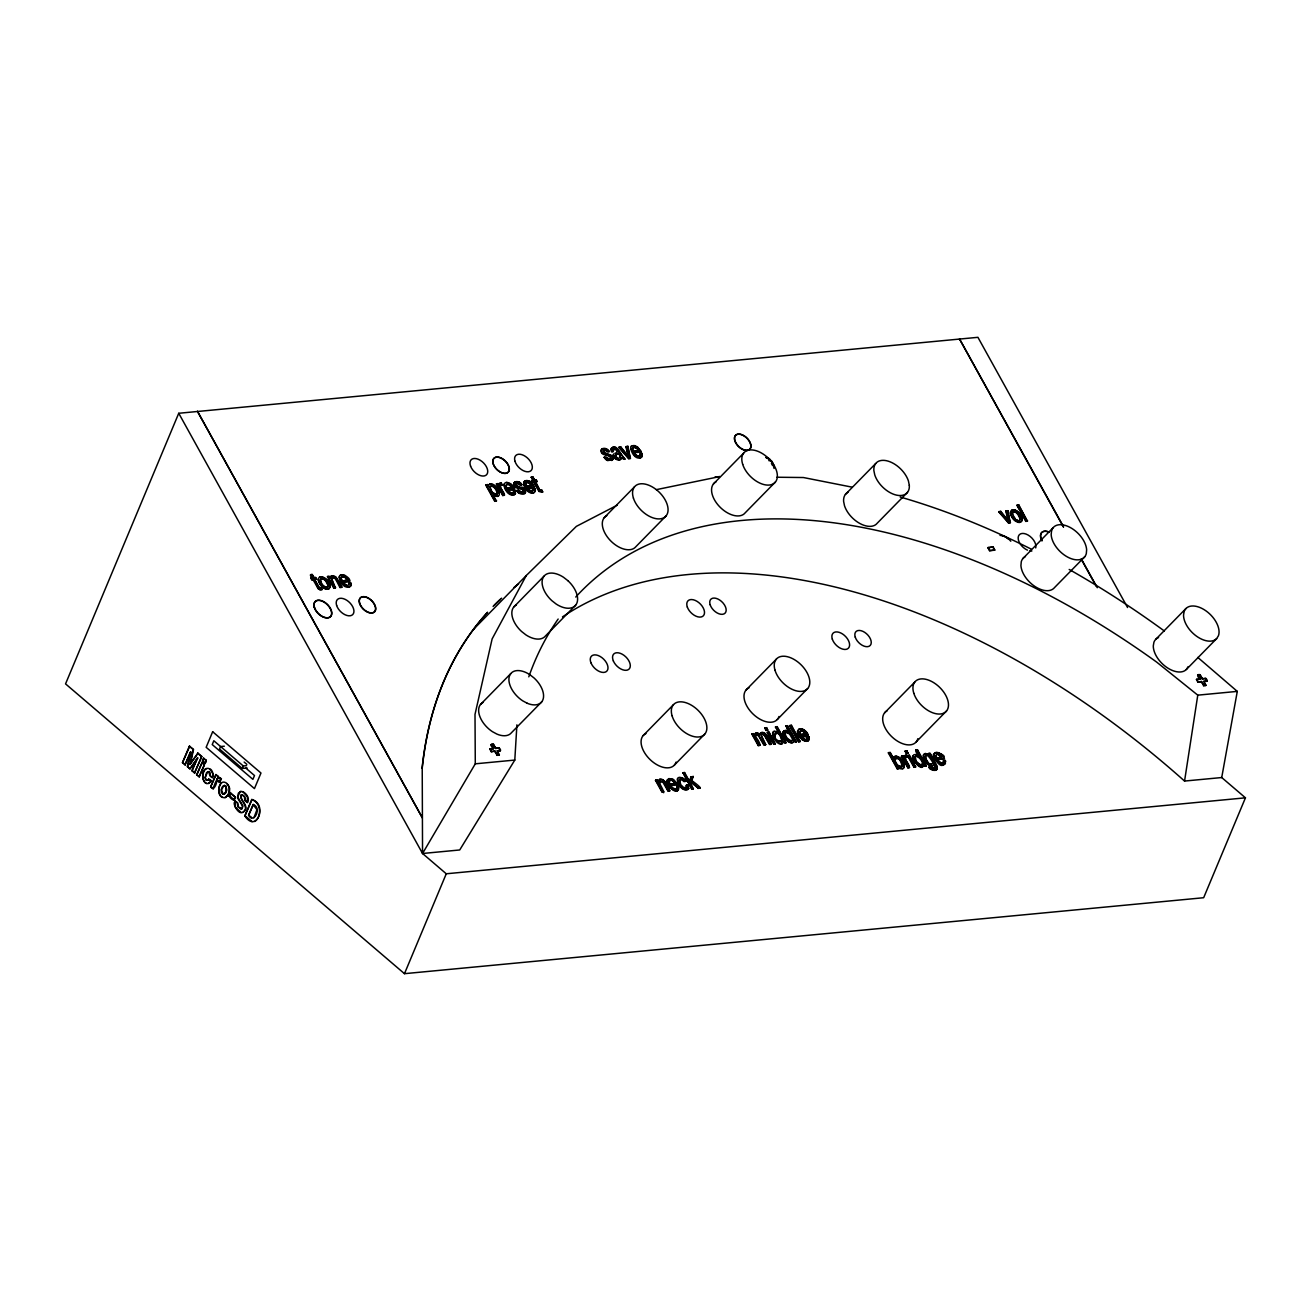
<?xml version="1.0" encoding="UTF-8"?>
<svg xmlns="http://www.w3.org/2000/svg" width="1311" height="1311" viewBox="0 0 1311 1311"><rect width="100%" height="100%" fill="white"/><g stroke="black" fill="none" stroke-linecap="round" stroke-linejoin="round"><path stroke-width="1.5" d="M492.362 484.234C495.755 483.939 501.064 499.589 498.704 491.166C498.098 486.496 489.495 482.415 489.527 484.185M688.537 788.845C683.375 792.794 677.328 784.666 677.377 779.717C676.837 774.162 689.307 780.094 684.178 781.667L681.458 779.471L679.278 780.225L679.459 782.29L680.802 779.078L686.046 781.209M688.095 789.271C682.064 791.697 677.328 782.356 677.607 778.898M253.941 817.736L256.956 809.674L253.072 804.528L248.566 815.327C254.088 824.848 262.233 807.101 253.072 804.528M777.8 731.571L775.62 726.818L777.177 726.671L786.026 742.649L784.65 742.78L783.814 741.256C778.849 752.956 764.706 724.213 778.619 733.062M782.388 743.681C778.111 744.632 772.064 736.471 772.736 732.734M788.96 732.079L785.961 725.835L787.501 725.688L796.367 741.665L794.99 741.797L794.138 740.273C792.45 747.188 781.897 738.273 782.847 732.538C785.092 727.163 794.859 733.439 783.798 730.85M792.729 742.698C788.452 743.648 782.405 735.487 783.06 731.751M922.715 766.788C920.289 770.393 910.047 757.447 913.046 755.841M923.01 766.476C917.52 767.41 912.669 760.544 913.357 755.529M212.169 777.685C215.84 774.244 207.646 767.59 209.645 768.869C213.644 769.541 214.709 781.274 209.957 775.801L208.711 771.818M318.344 579.855C318.409 572.399 331.421 580.036 330.159 587.066C325.849 594.129 317.393 582.346 318.36 578.921M1010.388 513.043C1013.124 503.981 1024.514 517.075 1021.924 521.024C1017.877 526.448 1008.716 515.436 1010.65 511.323M679.754 781.995L681.523 786.026L684.178 788.157L686.292 788.075L686.341 785.338L688.193 784.879L688.242 789.156M686.292 788.075L686.636 785.043M350.447 586.214C345.121 589.983 339.123 582.068 339.188 577.004C339.172 574.579 343.826 573.857 346.104 576.152C359.558 585.345 329.159 581.56 349.824 580.97M349.054 587.181L343.433 584.853L339.188 577.004M515.239 493.952C508.324 499.36 499.917 482.677 506.603 482.432C512.388 482.579 520.303 492.625 507.144 489.691L510.618 493.133L513.289 492.838L510.929 492.821L507.144 489.691M514.764 494.345C508.717 496.705 503.85 487.446 504.243 483.939M534.396 492.477C528.972 495.181 523.663 487.839 523.63 482.874C526.973 474.435 543.147 492.313 526.776 487.823L531.053 491.478L533.413 490.478L533.413 488.642L534.97 488.495L534.577 492.395M533.479 493.051C529.578 493.46 521.778 486.528 524.646 481.17M641.423 457.408C633.541 461.538 628.477 445.527 631.656 446.084M640.489 457.981L634.885 455.654L630.64 447.805M677.033 786.436C677.525 790.828 675.329 785.486 678.59 786.289C678.885 800.005 663.071 781.094 667.479 779.848M677.099 790.844L678.016 790.271C672.363 792.106 666.84 784.732 667.791 779.553M797.645 732.144C799.005 721.443 818.244 740.584 800.824 736.11L805.101 739.765L807.445 738.765L807.461 736.929L809.018 736.782C809.903 748.106 794.384 735.209 797.924 730.358M945.444 763.363L944.33 764.575C947.591 753.841 944.92 771.818 937.791 762.822C920.863 743.583 959.488 758.053 937.021 759.61L940.495 763.051L943.166 762.756L940.806 762.74L937.021 759.61M942.953 764.985C939.332 764.526 932.088 758.119 934.874 752.94M329.127 588.721C331.945 583.379 324.046 576.217 320.064 576.873M774.08 468.469L772.195 461.751L766.214 457.326M350.774 585.706C348.447 588.688 352.462 584.1 350.545 582.625C347.825 581.51 349.218 585.82 348.972 582.772M515.272 493.755L515.338 490.363L514.944 494.263M534.97 488.495L535.38 490.953M642.226 456.507L641.98 453.426L641.587 457.326M678.492 789.877L678.59 786.289M809.248 739.863L809.018 736.782M240.175 791.729L237.684 796.891L242.83 805.855L242.174 808.608L242.469 805.888L237.422 797.776L238.405 793.106L241.011 791.451L239.798 791.762M499.507 483.693L498.95 485.971L499.933 483.218C503.932 482.104 500.31 487.43 500.982 485.234L502.244 484.89M904.066 757.086L904.016 758.25L904.59 755.972M223.525 794.269L221.428 792.827L221.149 789.796L222.46 786.649L224.328 785.551M223.034 794.122L221.526 789.763L223.804 785.748M223.149 794.319L225.951 791.828L225.82 786.01L226.852 790.041L225.525 793.221L223.657 794.286M240.896 795.22C239.569 799.841 250.876 806.888 243.256 812.017C249.959 807.51 239.52 800.48 240.896 795.22L242.846 795.089L244.813 796.809L245.223 800.431L247.664 802.512C250.368 797.547 244.6 790.795 240.65 791.5M611.942 447.756C616.891 443.479 620.972 455.572 625.068 459.03L621.578 457.785C620.857 462.701 611.368 458.719 613.695 453.901M619.71 459.915L615.711 458.637L613.204 454.704M224.525 797.645C215.725 798.284 217.806 780.029 224.804 782.274C226.164 782.405 230.883 786.879 229.523 790.861C231.08 794.155 223.116 798.727 225.508 797.465M222.149 797.121C217.855 794.876 218.167 785.65 221.543 782.864M1127.575 607.534L977.924 337.32L178.738 413.276L422.552 853.494L459.719 849.97L514.797 760.069L516.911 724.836M225.131 797.498C230.392 794.941 229.9 786.354 226.869 783.437M208.908 779.176C206.401 780.881 210.497 777.603 211.186 781.11C202.91 791.254 198.289 766.82 208.662 768.459M206.499 783.454C201.32 781.585 202.074 770.852 206.384 768.607M208.22 779.947L205.925 779.947L204.942 777.718L207.695 771.868M206.597 780.34L205.303 777.685L206.433 772.835M254.744 821.489C261.463 817.064 261.692 802.889 251.712 799.53L244.846 815.966C256.874 834.075 268.034 803.594 251.712 799.53M331.454 578.004L335.354 588.033L333.797 588.18L327.439 576.693L328.864 576.545C330.356 581.002 330.634 574.857 330.339 577.069M340.909 578.38L341.434 577.069C353.937 575.955 340.876 585.476 340.958 577.84M505.702 486.119L506.538 484.464L508.684 484.267L512.142 487.364L506.407 488.2L505.702 486.119L507.488 484.12M529.66 485.988L526.039 486.332L525.875 482.94M526.039 486.332L525.4 483.71M632.656 448.87C634.54 443.249 645.045 454.638 633.049 451.246L632.344 449.181M657.991 782.143L659.351 779.488C664.398 776.931 672.953 792.237 668.053 791.238L663.005 782.372L659.466 781.585M669.249 781.733C671.15 776.112 681.654 787.485 669.642 784.109L668.954 782.028M799.382 732.538L800.218 730.882L802.365 730.686L805.823 733.799L800.087 734.619L799.382 732.538L801.168 730.538M935.579 756.037L937.365 754.038C947.574 756.365 934.579 760.249 935.628 755.497M488.249 485.676L488.134 486.643L488.905 484.66M936.546 769.623L936.578 765.985L929.892 753.596L928.778 753.432L930.204 753.301L936.873 765.673L937.299 768.656C936.021 773.162 925.697 767.64 930.646 766.738L934.071 768.443L928.762 767.197M499.245 485.66L498.098 483.595L496.361 484.038L502.719 495.525C508.455 495.296 497.213 486.873 500.982 485.234M904.328 757.938L903.181 755.857L901.444 756.316L907.802 767.804C913.21 767.541 902.132 757.824 906.065 757.512L907.327 757.168L906.278 755.283L904.295 756.283L905.016 755.48M611.45 448.116L611.434 451.771L612.942 451.623L613.515 449.28C616.694 447.117 618.251 453.082 617.907 451.934M612.942 451.623L613.04 449.706M933.825 763.69L935.333 767.509L933.776 768.754M934.137 763.379L932.809 765.837C926.533 767.656 921.895 755.218 923.468 754.89M898.068 766.886L898.887 768.361L897.199 768.803L888.334 752.825L889.89 752.678L893.233 758.725L893.365 757.84C898.117 752.842 905.327 762.346 904.18 767.377C902.542 771.753 891.562 764.674 902.804 768.688M893.233 758.725L893.365 757.84M212.529 777.652L210.334 775.768L210.153 772.785L208.236 771.671M617.579 454.18L619.038 453.295L620.316 457.162C619.874 459.424 613.171 457.818 615.891 454.622M616.973 457.818L615.514 455.081M924.124 764.362L923.681 765.657L924.124 764.362L924.96 765.886L926.336 765.755L917.487 749.777C910.817 748.581 926.238 764.772 915.947 749.908M241.978 794.925L244.452 796.859L244.846 800.464L247.287 802.545L247.402 796.793L242.912 791.729M562.468 616.891A612.04 363.753 44.4 0 1 1184.554 781.061L1197.779 695.158L1156.646 662.088A612.008 363.737 44.4 0 0 575.742 597.046M688.521 788.583L688.193 784.879M243.256 812.017C237.717 816.606 229.458 797.334 237.701 802.84L238.209 806.74L241.371 808.887L237.832 806.773L237.324 802.873L234.866 800.775M240.978 812.296L235.341 807.134L235.243 800.742M755.611 736.733C753.317 733.881 763.789 746.369 758.217 745.566L751.858 734.078L753.284 733.947L754.186 735.569L755.562 733.226C757.742 731.62 761.052 736.307 759.102 733.816M754.186 735.569L754.333 734.619M619.038 453.295L620.316 457.162M613.22 449.575C620.89 449.312 614.81 454.753 614.99 453.245M178.738 413.276L65.55 683.883L404.476 973.68L1203.662 897.724L1245.45 797.825L1221.721 777.538L1237.289 691.389L1197.812 657.434M925.107 756.758C927.582 751.908 933.203 759.462 932.973 762.641C926.959 772.064 919.896 741.551 932.973 762.641M496.59 494.476L492.035 492.215L489.904 486.545M895.61 758.119L894.659 759.135C898.051 755.398 904.311 763.477 901.755 766.771C887.809 763.641 899.28 750.105 902.034 766.345M781.979 741.321C777.751 722.722 767.918 742.387 782.028 741.436M782.29 741.01C777.898 722.214 768.361 742.419 782.29 741.01L781.34 742.026M792.434 739.781C795.777 735.225 779.439 725.835 787.321 738.486C797.858 744.681 781.536 738.552 785.518 732.374L789.533 733.931L792.729 739.47M921.961 764.821C926.664 760.364 911.309 752.629 919.519 758.02C928.499 768.607 913.964 765.214 915.225 756.906M523.122 491.92L521.09 492.084L518.648 490.134C513.256 491.641 525.858 497.688 525.629 491.33C525.809 484.873 513.699 489.101 516.436 483.398L521.811 484.709C520.828 480.924 512.748 480.072 513.879 484.906C514.715 490.183 523.253 486.823 523.335 491.789M518.828 486.594L516.534 485.676L515.977 483.808M612.516 459.669C614.826 452.656 600.864 455.687 603.814 450.181L609.189 451.492C608.124 448.1 601.307 446.674 601.077 451C601.323 456.933 610.516 453.524 610.713 458.588M612.171 460.161C616.662 453.213 602.077 455.212 603.814 450.181M934.759 768.312L935.644 767.197L934.464 763.969M320.769 581.215C319.704 584.526 326.472 588.885 327.455 587.164C323.555 587.705 319.769 582.248 320.933 578.774M1020.171 519.664C1019.811 518.14 1017.926 512.372 1014.337 511.864C1011.584 511.093 1012.879 517.173 1012.403 512.683C1017.238 507.996 1022.908 521.516 1018.614 520.795L1015.91 519.795L1013.354 516.6M349.136 583.821C349.48 586.804 343.875 584.968 342.646 581.642M513.781 490.511L513.47 492.641L513.781 490.511L515.338 490.363M533.413 488.642L533.413 490.478M640.423 453.573L640.112 455.704L640.423 453.573L641.98 453.426M807.461 736.929L807.445 738.765M943.658 760.429L943.346 762.56L943.658 760.429L945.215 760.282M187.244 766.722L190.75 751.973L187.62 766.689L190.161 768.869L197.699 757.922L189.784 768.901L187.62 766.689M321.064 578.806C325.357 577.758 327.783 584.804 328.143 586.476C328.569 583.034 324.489 576.611 320.638 579.069M920.093 764.755L915.799 761.085L915.488 756.463M197.338 757.955L191.98 770.77L194.52 772.949L201.763 756.463L197.945 753.186L189.915 764.46L193.159 749.45L189.358 746.205L182.475 762.658L185.031 764.821L190.75 751.973M190.292 764.411L193.52 749.417L189.358 746.205M496.967 494.083C497.557 490.724 493.149 484.136 489.593 486.856C493.051 483.185 499.18 491.183 496.689 494.509M613.237 451.312L611.729 451.459L610.828 448.886M932.809 765.837C929.057 766.066 922.583 759.905 923.763 754.579M523.646 491.494L522.81 492.231C526.35 486.823 509.848 488.774 514.944 481.891M612.466 459.85L607.501 460.603L604.142 457.375L610.189 459.03C613.679 453.508 597.98 455.966 602.028 448.985L605.797 448.919L609.189 451.492M759.692 734.848C762.953 725.606 775.211 745.812 769.524 744.501L764.477 735.618L762.363 734.144L764.788 735.307L769.819 744.189L771.376 744.042M760.003 734.537L760.593 733.046M899.444 757.578L903.377 763.543L904.18 767.377M330.388 576.611L333.617 575.693L336.124 577.184L341.86 587.131L340.319 587.279C340.418 583.805 333.24 574.267 331.322 578.495M659.072 782.454C669.757 801.3 658.745 789.779 659.499 781.651M689.947 780.487L690.897 776.981L693.191 776.473C686.194 784.519 713.135 795.826 692.011 780.766M689.471 782.225L691.208 776.669M499.36 494.362C499.294 498.18 490.822 494.952 497.787 496.427M691.7 781.077L693.191 776.473M691.503 782.175L690.963 784.076L693.142 788.861L690.668 784.388L691.503 782.175L698.239 788.091L700.156 787.911M350.463 586.017L350.955 585.083M522.073 487.266L525.449 492.575M182.475 762.658L189.734 746.172M185.031 764.821L190.39 752.022M191.98 770.77L197.699 757.922M194.52 772.949L201.763 756.463M196.617 774.735L202.091 762.527L204.467 764.559L199.37 776.735L196.617 774.735L199.37 776.735M202.32 761.117L203.5 758.299L206.237 760.298C206.368 767.246 199.092 757.365 205.057 763.117M196.994 774.703L202.091 762.527M202.697 761.085L203.877 758.266M198.993 776.767L204.467 764.559M204.696 763.149L206.237 760.298M213.07 788.796C220.461 766.919 215.627 795.416 210.694 786.78L215.791 774.588L218.527 776.587L217.151 779.013L218.527 776.587M210.694 786.78L216.151 774.555M219.724 782.077C224.853 773.572 215.578 784.437 220.084 782.028M228.966 796.056L230.605 792.991L235.21 796.924C234.882 806.806 222.591 787.747 233.948 799.972M229.343 796.023L230.605 792.991M224.328 746.205L220.576 746.549L219.543 749.04L242.273 768.459L243.305 765.985L246.566 765.673M233.571 800.005L235.21 796.924M244.846 815.966L252.089 799.497M248.566 815.327L253.449 804.479M404.476 973.68L446.264 873.782L1245.45 797.825M621.578 457.785L621.201 458.604M761.298 734.75L762.363 734.144M755.283 736.028L756.709 734.684L758.381 735.16L764.166 744.73L765.739 744.582L761.232 735.176M923.321 766.361L923.976 765.362M617.235 505.177L576.365 526.366L526.285 575.529L492.133 638.899L475.008 714.38L475.287 763.821L422.552 853.494L446.264 873.782M792.631 740.027L791.664 741.043M208.482 783.503L211.186 781.11M1158.563 637.523A21.484 12.766 44.4 0 0 1153.926 642.226L1153.287 645.913A21.484 12.766 44.4 0 0 1166.348 667.102A21.484 12.766 44.4 0 0 1186.373 669.479L1188.176 666.611M1216.624 638.637L1218.427 635.769A21.484 12.766 44.4 0 0 1206.005 610.893A21.484 12.766 44.4 0 0 1184.177 611.368L1183.538 615.072A21.484 12.766 44.4 0 0 1196.599 636.245A21.484 12.766 44.4 0 0 1216.624 638.637L1186.373 669.479M189.915 764.46L197.945 753.186M341.745 576.725L341.139 577.381L342.679 576.381M526.17 482.595L525.58 483.251L527.12 482.251L529.595 483.054L531.463 485.807M632.59 448.165L634.131 447.182M669.184 781.028L670.74 780.045M632.033 446.002L634.655 445.576L637.556 446.936L641.276 451.754C630.444 449.067 633.688 456.834 639.637 456.212L640.423 455.392M667.955 779.258L672.723 778.931L677.885 784.617C667.053 781.93 670.282 789.697 676.23 789.058L677.017 788.255M310.756 574.66C316.312 582.74 306.823 573.644 312.297 574.513L314.05 577.676L315.656 577.528L316.475 579.02L314.574 579.478L319.261 587.852L314.574 579.478M310.461 574.972L312.297 574.513M319.556 587.541L322.211 589.36C315.64 591.687 317.115 578.085 311.707 579.741L310.887 578.266L312.51 577.823M311.707 579.741L313.329 579.315M312.002 574.824L314.05 577.676M313.755 577.987L315.656 577.528M318.573 580.953L318.655 579.56M320.359 579.495L321.359 578.495M319.015 582.182L318.868 580.642M319.704 583.559L319.327 581.871M327.439 576.693L329.176 576.25L330.241 578.167M320.539 584.919L319.999 583.248M331.306 575.824L335.829 577.495L341.86 587.131M322.211 589.36L319.851 589.901L318.688 588.754M321.424 586.115L320.834 584.608M320.671 587.984L321.359 587.82M322.375 587.131L326.783 588.983L329.422 588.41M331.159 578.298L332.125 577.381M331.421 577.922L332.65 577.25M331.322 579.101L335.354 588.033M332.339 577.561L333.568 577.332M333.256 577.643L334.452 577.725M341.548 587.443L340.008 587.59L335.255 578.413M340.204 575.283L340.893 574.89M341.794 574.693L340.598 575.201M343.203 574.775L349.529 581.265M340.991 579.003L341.204 578.069M342.384 576.693L343.875 576.529M333.797 588.18L335.665 587.721M343.58 576.84L345.17 577.168M347.284 579.495L346.35 578.2M343.548 583.034L346.12 585.083M348.677 583.084L350.545 582.625M350.84 583.542L350.234 582.936M493.002 495.181L496.328 501.163L494.755 501.31L485.742 485.037L487.479 484.595L488.446 486.332M485.742 485.037L487.479 484.595M489.232 484.496L490.396 483.972M491.379 483.988L490.101 484.283M490.019 488.577L492.395 493.264L495.394 494.591M496.361 484.038L498.098 483.595M499.638 483.513L500.573 483.005M500.261 483.317L501.195 483.022M500.425 487.168L504.293 495.378M506.603 482.432L510.602 484.185L514.322 489.003M496.017 494.624L497 494.198M496.279 494.788L497.262 493.772M505.8 486.742L506.013 485.807M507.193 484.431L508.684 484.267M506.407 488.2L512.142 487.364M508.373 484.578L509.963 484.923M494.755 501.31L496.623 500.851M514.174 482.563L516.042 481.809M511.831 487.676L511.159 485.939M502.719 495.525L504.588 495.066M516.141 483.71L517.222 483.202M518.73 481.825L521.811 484.709M516.927 483.513L518.124 483.235M517.829 483.546L518.91 483.53M521.499 485.004L519.861 485.168L519.598 484.07M524.334 481.465L525.334 480.76M525.023 481.071L526.235 480.563M516.763 490.593L518.648 490.134M525.924 480.875L527.645 480.645M533.135 480.252L531.381 477.089L532.921 476.942L534.675 480.105L536.281 479.957L537.1 481.448L535.199 481.907L539.87 490.281L541.984 490.265L542.525 492.1L539.001 491.51L533.643 482.055L531.512 480.695L533.135 480.252L531.381 477.089M514.469 494.657L515.567 493.444M517.337 491.494L517.058 490.281M525.875 482.907L527.12 482.251M517.96 492.28L517.632 491.183M531.07 477.401L532.921 476.942M521.09 492.084L519.369 491.035M527.333 480.957L529.103 481.137M526.825 482.563L528.317 482.399M518.615 492.92L524.793 493.362M528.005 482.71L529.595 483.054M528.808 481.448L530.545 482.022M526.776 487.823L534.265 486.84M532.332 482.186L533.954 481.743L539.313 491.199L542.836 491.789M531.709 485.365L530.791 484.087M533.97 487.135L531.856 483.218M532.61 477.253L534.675 480.105M534.364 480.416L536.281 479.957M527.694 489.216L527.088 487.512M535.199 481.907L537.1 481.448M528.644 490.232L531.824 491.51M539.87 490.281L535.494 481.596M540.181 490.576L541.984 490.265M601.225 449.82L602.323 448.673M603.044 450.918L604.6 449.984M604.305 450.296L605.502 450.017M605.207 450.329L606.288 450.312M608.878 451.803L607.239 451.951L606.977 450.853M611.647 448.067L612.63 447.51M612.319 447.821L613.482 447.362M604.142 457.375L606.026 456.916L608.468 458.883L610.5 458.719M615.203 447.412L613.187 447.674M604.715 458.293L604.437 457.064M615.973 447.608L624.757 459.342L621.283 458.096M605.338 459.063L605.01 457.981M605.993 459.719L611.942 460.227M618.808 447.477L620.857 447.018L628.313 456.392L625.904 446.805L627.953 446.33L630.28 458.489L628.592 458.653L618.808 447.477L620.857 447.018M615.22 455.392L616.416 454.327L615.58 454.933M611.647 460.538L612.827 459.358M625.904 446.805L627.953 446.33M633.246 445.494L637.244 447.248L641.276 451.754M632.41 448.624L633.18 447.526M633.836 447.493L635.327 447.33M633.049 451.246L638.785 450.427M635.016 447.641L636.605 447.969M628.592 458.653L630.591 458.178M638.736 450.296L637.801 449.001M634.704 454.147L634.098 452.442M635.655 455.163L639.637 456.212M473.5 629.362L526.285 575.529M513.748 607.026L543.999 576.168M604.224 517.681L634.475 486.84M575.693 605.141L545.442 635.982A21.484 12.766 44.4 0 1 525.94 634.901L521.581 631.492A21.484 12.766 44.4 0 1 516.37 604.928M480.531 704.449L510.766 673.608M666.135 515.829L635.884 546.671A21.484 12.766 44.4 0 1 610.025 540.181A21.484 12.766 44.4 0 1 606.846 515.6M713.479 483.89L743.73 453.032M765.903 457.637L767.263 457.539M766.951 457.85L768.295 457.981M768 458.293L769.328 458.637M769.033 458.948L770.344 459.489M491.297 744.468C498.409 754.759 486.25 742.714 493.51 744.255L495.722 748.253L499.098 747.925C504.538 752.629 491.51 750.777 500.54 750.548M769.229 460.948L768.836 460.014M774.145 465.7L771.294 460.522M490.986 744.779L493.51 744.255M497.164 750.859L499.376 754.857L497.164 755.054L494.952 751.072L491.264 751.711L489.822 749.089L493.51 748.466M491.264 751.711L494.952 751.072M493.215 744.566L495.722 748.253M541.705 701.877L511.454 732.718A20.976 12.471 44.4 0 1 496.951 734.111L492.428 731.669A20.976 12.471 44.4 0 1 483.071 702.401M495.411 748.565L499.098 747.925M494.657 751.383L497.164 755.054M496.853 755.365L499.376 754.857M775.424 481.989L745.172 512.83A21.484 12.766 44.4 0 1 719.313 506.39A21.484 12.766 44.4 0 1 716.085 481.792M845.431 494.394L875.666 463.553M643.242 735.504L673.493 704.646M907.507 492.33L877.256 523.171A21.484 12.766 44.4 0 1 860.163 523.646A21.484 12.766 44.4 0 1 844.513 505.784L843.612 501.392A21.484 12.766 44.4 0 1 848.004 492.264M663.415 791.68L661.842 791.828L655.484 780.34L657.221 779.898L658.286 781.831M657.221 779.898L655.484 780.34M746.188 689.881L776.44 659.04M659.351 779.488L660.269 779.258M674.428 765.05L704.679 734.193M660.17 781.028L659.204 781.962C663.858 777.898 666.512 788.861 668.364 790.926L669.905 790.779M661.662 779.357L663.612 780.324M664.169 780.832L669.593 791.09M668.938 778.537L673.854 780.111L677.885 784.617M669.003 781.487L669.79 780.373M670.429 780.34L671.92 780.176M661.842 791.828L663.71 791.369M669.642 784.109L675.378 783.29M671.625 780.487L673.215 780.832M675.083 783.601L674.411 781.864M693.142 788.861L691.602 788.993L683.047 772.703L684.588 772.556L689.766 781.93M679 777.587L682.884 778.521L685.751 781.52M682.736 773.015L684.588 772.556M671.298 786.993L670.691 785.305M679.278 780.225L680.245 779.209M672.264 788.026L676.23 789.058M682.162 786.764L681.835 785.731M682.834 787.354L686.587 787.764M687.8 789.583L688.832 788.272M691.602 788.993L693.437 788.55M691.192 782.487L698.239 788.091M751.858 734.078L753.579 733.636L754.48 735.258M755.562 733.226L758.2 733.308M756.709 734.684L758.84 736.159L763.871 745.041L765.739 744.582M764.772 728.129L766.624 727.671L767.607 730.276L766.05 730.424L764.772 728.129L766.624 727.671M760.872 732.98L762.019 732.488M761.707 732.8L763.33 732.587M766.05 730.424L767.902 729.965M763.018 732.882L763.952 732.8M761.265 736.192L765.427 744.894M777.341 719.477L807.592 688.619M764.559 733.111L763.641 733.095M765.132 733.537L771.081 744.353M767.279 732.62L769.115 732.161L775.178 743.96L773.637 744.107L767.279 732.62L769.115 732.161M758.217 745.566L760.085 745.123M775.325 727.113L777.177 726.671M774.096 731.456L777.931 732.03M774.604 734.094L775.588 733.078M785.666 726.13L787.501 725.688M998.72 511.847L1000.768 511.372L1008.241 520.746L1005.816 511.159L1007.88 510.684L1010.207 522.843L1008.503 523.007L998.72 511.847L1000.768 511.372M789.599 725.77L791.467 725.311L800.021 741.6L798.448 741.747L789.599 725.77L791.467 725.311M773.637 744.107L775.489 743.648M784.945 733.128L785.928 732.095M1005.816 511.159L1007.88 510.684M1011.42 510.438L1012.108 510.045M1016.943 505.374L1018.811 504.932L1027.365 521.221L1025.792 521.368L1016.943 505.374L1018.811 504.932M784.65 742.78L786.026 742.649M1011.797 510.356L1013.01 509.864M798.694 729.457L799.382 729.047M1012.715 510.159L1014.058 509.864M1010.601 514.141L1010.683 512.748M799.071 729.358L800.284 728.85M1012.403 512.683L1013.387 511.683M1013.764 510.176L1015.107 510.094M1011.043 515.37L1010.896 513.83M799.972 729.162L801.693 728.932M1014.796 510.405L1016.14 510.52M797.858 733.242L797.957 731.833M798.301 734.455L798.153 732.931M799.481 733.16L799.694 732.226M801.382 729.244L803.151 729.424M1011.731 516.747L1011.355 515.059M1015.845 510.831L1017.189 511.175M800.874 730.85L802.365 730.686M798.956 735.815L798.596 734.16M800.087 734.619L805.511 734.094M1012.567 518.107L1012.043 516.436M1016.877 511.487L1018.188 512.027M802.053 730.997L803.643 731.341M802.856 729.735L804.593 730.309M1008.503 523.007L1010.502 522.532M794.99 741.797L796.367 741.665M1022.006 518.238L1019.139 513.076M799.776 737.143L799.268 735.504M800.824 736.11L808.313 735.127M1013.452 519.303L1012.862 517.796M1014.567 518.435L1012.813 514.404M805.462 733.963L804.839 732.374M808.002 735.422L805.888 731.505M1015.222 519.172L1014.878 518.124M800.66 738.306L800.087 736.831M1014.403 520.32L1020.466 522.302M801.742 737.503L801.136 735.799M987.888 547.719L993.246 546.933L994.59 550.194L989.526 550.686L987.888 547.719L993.246 546.933M1015.91 519.795L1018.614 520.795M798.448 741.747L800.316 741.289M801.611 739.322C802.496 741.092 809.608 740.961 808.15 741.076M802.693 738.519L805.872 739.797M989.526 550.686L994.885 549.883M1022.203 519.32L1022.187 520.254M1025.792 521.368L1027.66 520.909M1022.809 558.633L1053.061 527.792M884.597 712.823L914.849 681.982M888.334 752.825L890.185 752.367L893.545 758.413M1084.754 556.749L1054.503 587.59A21.484 12.766 44.4 0 1 1035.018 586.509A21.484 12.766 44.4 0 1 1020.925 565.565L1021.269 561.714A21.484 12.766 44.4 0 1 1025.431 556.536M894.036 756.873L894.643 756.447M894.348 756.758L895.495 756.25M895.2 756.545L896.478 756.25M896.167 756.562L897.461 756.48M898.445 756.922L897.15 756.791M895.085 760.855L897.101 764.493M905.082 751.236L906.95 750.777L907.917 753.383L906.36 753.53L905.082 751.236L906.95 750.777M916.291 741.797L946.542 710.939M901.444 756.316L903.181 755.857M906.36 753.53L908.228 753.071M904.705 755.791L905.655 755.283M906.278 755.283L905.344 755.595M897.756 765.231L898.445 765.853M907.589 755.726L909.441 755.267L915.504 767.066L913.964 767.214L907.589 755.726L909.441 755.267M906.065 757.512L907.327 757.168M905.491 759.446L909.359 767.656M899.133 766.345L902.05 766.476M897.199 768.803L898.887 768.361M915.652 750.22L917.487 749.777M901.345 767.05L902.329 766.05M919.24 755.857C914.209 753.563 913.456 754.317 918.929 756.168M914.914 757.201L915.914 756.185L915.193 756.775M907.802 767.804L909.67 767.345M928.598 754.284C921.551 752.76 927.795 753.694 929.401 755.398M913.964 767.214L915.799 766.755M925.222 756.201L926.172 755.185M925.156 757.447L925.419 756.447M925.353 758.233L925.468 757.135M921.649 765.132L922.6 764.116M934.579 753.251L935.562 752.547M935.267 752.858L936.464 752.35M927.418 761.937L925.664 757.922M928.057 762.691L927.713 761.642M936.169 752.661L937.873 752.432M923.829 764.674L924.96 765.886M937.365 754.038L941.708 757.594L936.267 758.119M924.665 766.198L926.336 765.755M928.745 763.313L931.384 764.313M935.661 756.66L935.874 755.726M937.578 752.743L939.348 752.924M939.037 753.235L940.774 753.809M929.302 767.951L929.057 766.886M942.92 756.791L942.085 755.005M929.909 768.607L933.203 769.901L936.857 769.311M1155.728 639.358L1185.98 608.501M1197.926 674.919C1205.038 685.211 1192.879 673.166 1200.139 674.706L1202.351 678.705L1205.727 678.377C1211.167 683.08 1198.123 681.228 1207.169 680.999M1197.615 675.231L1200.139 674.706M1203.793 681.31L1206.005 685.292L1203.793 685.506L1201.581 681.523L1197.893 682.162L1196.451 679.54L1200.139 678.918M1197.893 682.162L1201.581 681.523M1199.827 675.018L1202.351 678.705M1202.04 679.016L1205.727 678.377M1201.286 681.835L1203.793 685.506M1203.482 685.817L1206.005 685.292M610.189 459.03L611.008 458.276M217.151 779.013L219.379 777.964L221.428 778.832M923.878 754.284L924.796 753.579M760.298 733.357L761.183 732.669M913.472 755.251L914.423 754.562M208.154 771.671L207.318 771.9L209.088 771.786M240.995 808.92L242.174 808.608M616.121 454.638L617.874 453.868M715.036 477.024L719.739 476.581L656.369 489.642M915.602 756.496L916.471 756.054M633.803 452.754L640.981 452.066M640.129 453.885L641.685 453.737M531.512 480.695L532.823 480.563M526.334 486.02L531.774 485.512M507.455 489.38L514.633 488.708M513.47 490.822L515.043 490.675M533.118 488.954L534.675 488.806M310.887 578.266L312.215 578.135M314.869 579.167L316.475 579.02M242.273 768.459L247.156 768M1196.451 679.54L1199.827 679.229M489.822 749.089L493.198 748.778M219.379 777.964L220.297 778.062M219.937 778.095L221.149 778.554M223.427 785.797L224.836 785.535L223.952 785.584M475.287 763.821L514.797 760.069M1197.779 695.158L1237.289 691.389M807.15 737.241L808.723 737.093M222.657 794.155L224.558 794.056M250.843 817.277L251.548 817.769M690.897 776.981L692.896 776.784M250.975 821.047L252.187 821.604M937.316 759.298L944.494 758.627M670.396 785.6L677.574 784.928M943.346 760.741L944.903 760.593M686.341 785.338L687.898 785.191M676.722 786.731L678.279 786.584M697.927 788.403L699.845 788.222M1184.554 781.061L1221.721 777.538M207.777 771.704L208.613 771.638M776.899 477.237L803.43 477.532L851.74 487.086M217.151 780.7L218.396 780.7M224.46 785.568L225.82 786.01M493.313 494.87L494.362 495.558M251.351 821.014L245.206 815.934M244.157 762.068L246.845 764.362M243.305 765.985L213.824 740.748L212.235 744.582L252.892 779.357L254.498 775.538L245.845 768.131M197.568 753.219L201.402 756.496M203.5 758.299L205.876 760.331M201.714 762.56L204.09 764.592M215.791 774.588L218.15 776.62M230.228 793.024L234.849 796.957M208.531 779.209L210.809 781.143M248.926 815.295L251.22 817.245M182.852 762.625L185.392 764.788M192.34 770.737L194.88 772.916M211.055 786.731L213.431 788.763M636.31 448.28L637.507 449.312M529.3 483.349L530.496 484.382M803.348 731.636L804.528 732.669M509.668 485.217L510.848 486.25M672.904 781.143L674.1 782.175M344.859 577.479L346.055 578.512M940.479 754.104L941.79 755.3M804.282 730.62L805.593 731.8M530.234 482.333L531.545 483.53M634.999 453.835L635.966 454.851M802.037 737.192L803.004 738.208M527.989 488.905L528.956 489.921M671.609 786.698L672.559 787.714M800.955 738.011L801.906 739.011M1013.764 518.992L1014.698 520.008M321.719 585.804L322.67 586.82M1017.893 512.339L1018.844 513.371M770.032 459.8L770.999 460.833M999.031 511.536L1008.814 522.696M619.103 447.182L628.887 458.342M1000.473 511.667L1006.946 519.238M620.545 447.313L627.019 454.884M518.337 490.429L519.058 491.346M318.393 589.065L313.034 579.626M1205.415 678.688L1206.874 681.31M1204.235 682.949L1205.694 685.604M1196.746 679.229L1198.188 681.851M1063.582 526.858L959.488 338.926L1063.418 527.022M1081.411 559.076L1097.274 587.721M1081.264 559.24L1096.127 586.083M1018.5 505.227L1027.365 521.221M1017.254 505.079L1026.103 521.057M992.951 547.244L994.59 550.194M988.199 547.408L989.838 550.374M928.778 753.432L929.696 755.103M917.192 750.072L926.041 766.066M906.655 751.072L907.917 753.383M909.146 755.578L915.504 767.066M905.393 750.924L906.671 753.219M907.9 755.415L914.259 766.902M902.869 756.168L904.016 758.25M901.739 756.005L908.113 767.492M897.773 767.197L898.592 768.672M888.645 752.514L897.494 768.492M791.156 725.622L800.021 741.6M789.91 725.458L798.76 741.436M787.206 725.983L796.056 741.977M785.961 725.835L789.255 731.767M776.866 726.966L785.715 742.96M775.62 726.818L778.914 732.751M766.329 727.982L767.607 730.276M768.82 732.472L775.178 743.96M765.067 727.818L766.345 730.112M767.574 732.308L773.932 743.796M755.775 738.208L759.774 745.418M752.153 733.783L758.512 745.271M535.97 480.268L536.805 481.76M541.672 490.56L542.525 492.1M531.807 480.383L532.643 481.874M684.293 772.867L688.603 780.668M683.047 772.703L691.897 788.698M500.9 483.317L501.933 485.201M497.787 483.89L498.95 485.971M496.656 483.726L503.031 495.214M655.795 780.029L662.153 791.516M493.837 496.672L496.328 501.163M487.184 484.906L488.134 486.643M486.053 484.726L495.066 501.015M498.803 748.237L500.245 750.859M497.606 752.498L499.065 755.152M490.117 748.794L491.559 751.4M327.734 576.381L334.108 587.869M315.361 577.84L316.18 579.331M321.064 588.131L321.916 589.671M311.199 577.954L312.018 579.446M771.425 463.275L772.228 465.11M935.972 756.349L936.578 757.807M799.776 732.849L800.382 734.307M632.738 449.493L633.344 450.951M669.347 782.339L669.954 783.798M506.095 486.43L506.701 487.889M341.302 578.692L341.909 580.15M1006.127 510.864L1008.536 520.434M626.216 446.494L628.625 456.081M1007.569 510.995L1009.765 520.877M627.658 446.641L630.28 458.489M422.552 853.494L422.224 768.213A652.19 387.63 44.4 0 1 487.577 612.319M528.792 676.837A612.008 363.737 44.4 0 1 558.158 619.038M900.165 497A652.19 387.63 44.4 0 1 1031.216 549.129M1069.186 569.449A652.19 387.63 44.4 0 1 1164.315 630.968M1031.888 550.981A10.75 6.391 44.4 0 1 1029.79 550.866M1027.513 550.161A10.75 6.391 44.4 0 1 1018.155 537.756A10.75 6.391 44.4 0 1 1028.086 535.035A10.75 6.391 44.4 0 1 1035.723 547.916M917.831 738.716A21.484 12.766 44.4 0 1 892.43 737.306A21.484 12.766 44.4 0 1 887.219 710.726M676.099 762.068A21.484 12.766 44.4 0 1 650.338 759.823A21.484 12.766 44.4 0 1 645.962 733.537M493.1 606.452A652.19 387.63 44.4 0 1 500.278 599.406M513.961 587.508A652.19 387.63 44.4 0 1 517.124 585.017M1001.965 535.675A10.75 6.391 44.4 0 1 1008.733 539.329M779.013 716.494A21.484 12.766 44.4 0 1 753.235 714.2A21.484 12.766 44.4 0 1 748.925 687.914M422.076 768.361A652.19 387.63 44.4 0 1 487.43 612.466M494.345 605.174A652.19 387.63 44.4 0 1 501.605 598.177M515.387 586.41A652.19 387.63 44.4 0 1 518.566 583.952M1042.048 540.64A10.75 6.391 44.4 0 1 1048.997 531.987M1041.901 540.804A10.75 6.391 44.4 0 1 1048.833 532.135M1000.014 535.412A10.75 6.391 44.4 0 1 1010.797 541.23M1051.52 530.873L1051.176 534.724A21.484 12.766 44.4 0 0 1067.564 557.044A21.484 12.766 44.4 0 0 1086.295 553.668L1086.639 549.817A21.484 12.766 44.4 0 0 1070.251 527.497A21.484 12.766 44.4 0 0 1051.52 530.873M212.661 731.735L206.155 747.303L254.449 788.599L260.971 773.031L212.661 731.735M197.486 411.359L422.339 817.818L197.486 411.359M527.202 703.253L522.679 700.811A20.976 12.471 44.4 0 1 509.274 676.607A20.976 12.471 44.4 0 1 529.808 674.657L534.069 677.984A20.976 12.471 44.4 0 1 543.213 698.861A20.976 12.471 44.4 0 1 527.202 703.253M567.86 580.658L563.484 577.25A21.484 12.766 44.4 0 0 543.082 577.61A21.484 12.766 44.4 0 0 551.833 600.651L556.192 604.06A21.484 12.766 44.4 0 0 576.594 603.715A21.484 12.766 44.4 0 0 567.86 580.658M909.31 485.332L908.425 480.957A21.484 12.766 44.4 0 0 888.153 461.144A21.484 12.766 44.4 0 0 873.863 470.551L874.765 474.926A21.484 12.766 44.4 0 0 895.036 494.739A21.484 12.766 44.4 0 0 909.31 485.332M710.136 604.732A9.947 5.916 44.4 0 0 724.082 613.876A9.947 5.916 44.4 0 0 719.641 599.996A9.947 5.916 44.4 0 0 710.136 604.732M734.815 440.857A9.947 5.916 44.4 0 0 748.745 450.001A9.947 5.916 44.4 0 0 744.32 436.121A9.947 5.916 44.4 0 0 734.815 440.857M514.944 461.177A10.75 6.391 44.4 0 0 529.906 471.386A10.75 6.391 44.4 0 0 525.547 456.49A10.75 6.391 44.4 0 0 514.944 461.177M314.329 607.567A10.75 6.391 44.4 0 0 329.389 617.432A10.75 6.391 44.4 0 0 324.587 602.454A10.75 6.391 44.4 0 0 314.329 607.567M314.476 607.403A10.75 6.391 44.4 0 0 329.536 617.284A10.75 6.391 44.4 0 0 324.751 602.29A10.75 6.391 44.4 0 0 314.476 607.403M742.698 464.356A21.484 12.766 44.4 0 0 772.818 484.087A21.484 12.766 44.4 0 0 763.215 454.098A21.484 12.766 44.4 0 0 742.698 464.356M633.426 498.131A21.484 12.766 44.4 0 0 663.513 517.911A21.484 12.766 44.4 0 0 653.976 487.954A21.484 12.766 44.4 0 0 633.426 498.131M734.963 440.709A9.947 5.916 44.4 0 0 748.909 449.853A9.947 5.916 44.4 0 0 744.468 435.973A9.947 5.916 44.4 0 0 734.963 440.709M336.632 605.453A10.75 6.391 44.4 0 0 351.692 615.318A10.75 6.391 44.4 0 0 346.891 600.34A10.75 6.391 44.4 0 0 336.632 605.453M493.198 463.832A9.947 5.916 44.4 0 0 507.144 472.976A9.947 5.916 44.4 0 0 502.703 459.096A9.947 5.916 44.4 0 0 493.198 463.832A9.947 5.916 44.4 0 0 507.291 472.812A9.947 5.916 44.4 0 0 502.85 458.932A9.947 5.916 44.4 0 0 493.346 463.668M359.558 603.437A9.947 5.916 44.4 0 0 373.504 612.581A9.947 5.916 44.4 0 0 369.063 598.701A9.947 5.916 44.4 0 0 359.558 603.437M359.706 603.289A9.947 5.916 44.4 0 0 373.651 612.434A9.947 5.916 44.4 0 0 369.21 598.553A9.947 5.916 44.4 0 0 359.706 603.289M774.965 670.101A21.484 12.766 44.4 0 0 804.856 690.586A21.484 12.766 44.4 0 0 796.219 660.793A21.484 12.766 44.4 0 0 774.965 670.101M470.583 466.159A10.75 6.391 44.4 0 0 485.791 475.369A10.75 6.391 44.4 0 0 480.187 460.243A10.75 6.391 44.4 0 0 470.583 466.159M613.351 660.941A10.75 6.391 44.4 0 0 628.674 669.429A10.75 6.391 44.4 0 0 622.25 654.222A10.75 6.391 44.4 0 0 613.351 660.941M855.231 637.097A9.947 5.916 44.4 0 0 869.16 646.241A9.947 5.916 44.4 0 0 864.719 632.361A9.947 5.916 44.4 0 0 855.231 637.097M913.816 693.29A21.484 12.766 44.4 0 0 943.936 713.037A21.484 12.766 44.4 0 0 934.35 683.064A21.484 12.766 44.4 0 0 913.816 693.29M672.051 715.724A21.484 12.766 44.4 0 0 701.959 736.176A21.484 12.766 44.4 0 0 693.257 706.367A21.484 12.766 44.4 0 0 672.051 715.724M832.305 639.096A10.75 6.391 44.4 0 0 847.348 648.961A10.75 6.391 44.4 0 0 842.563 633.983A10.75 6.391 44.4 0 0 832.305 639.096M687.325 607.075A10.75 6.391 44.4 0 0 702.483 616.481A10.75 6.391 44.4 0 0 697.124 601.405A10.75 6.391 44.4 0 0 687.325 607.075M590.966 662.842A10.75 6.391 44.4 0 0 606.239 671.642A10.75 6.391 44.4 0 0 600.159 656.467A10.75 6.391 44.4 0 0 590.966 662.842"/></g></svg>
